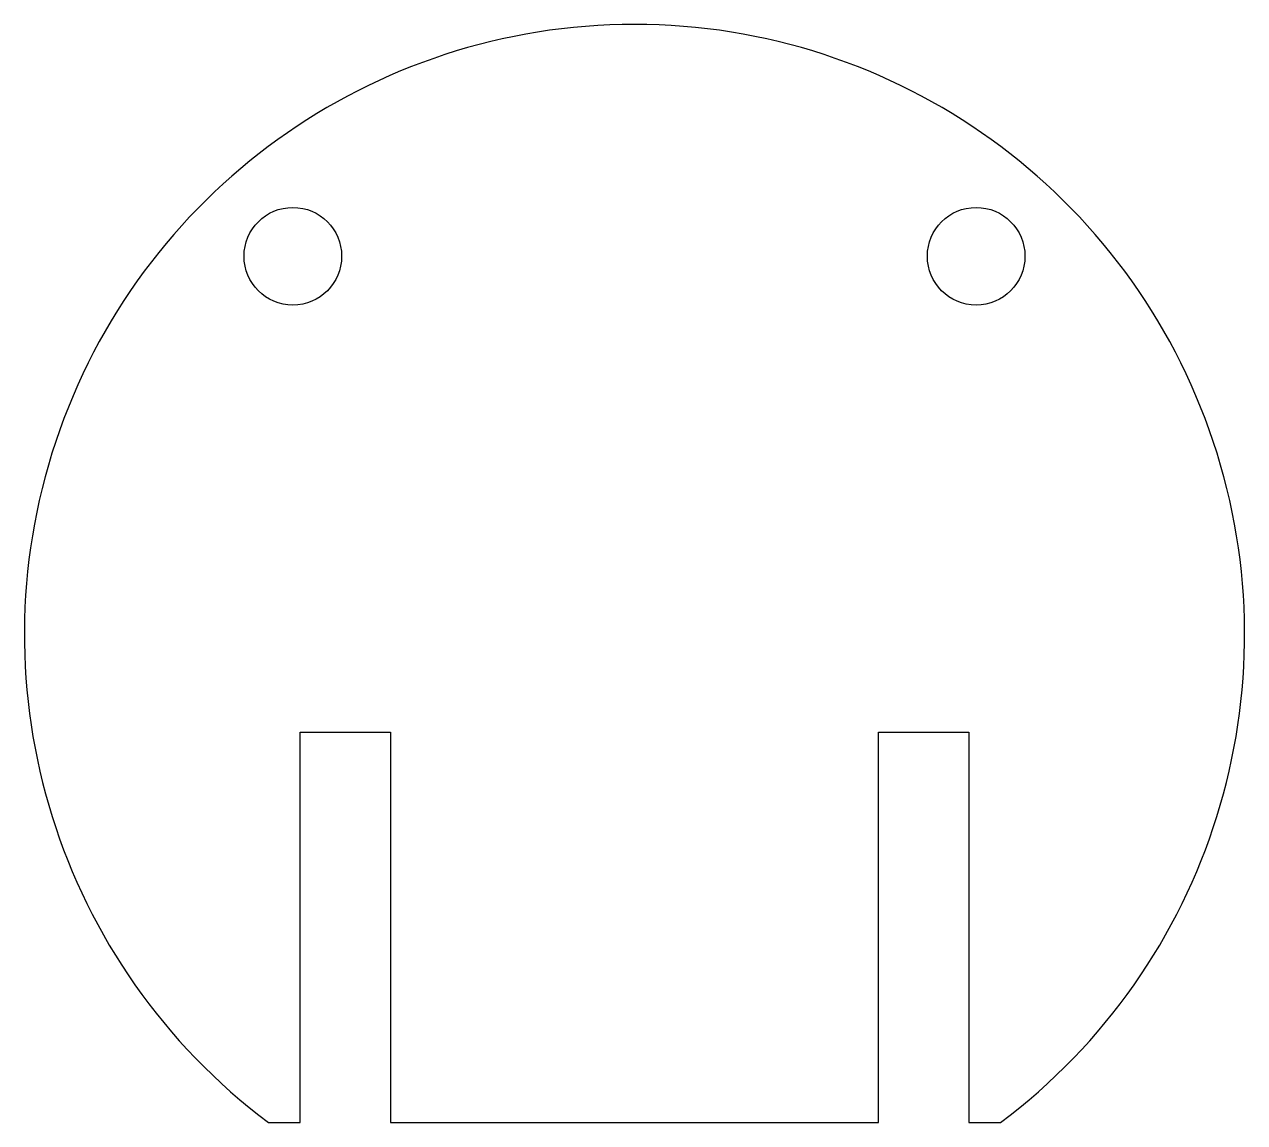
# Model space of a CAD drawing. Header units: inches. Extents: x -1.25 to 1.25, y -1 to 1.25.
import ezdxf

# ---------------------------------------------------------------- set-up
doc = ezdxf.new("R2010")
doc.units = ezdxf.units.IN
doc.header["$MEASUREMENT"] = 0

msp = doc.modelspace()

# ---------------------------------------------------------------- linework, layer by layer
msp.add_lwpolyline([(-0.685, -1), (-0.685, -0.2), (-0.5, -0.2), (-0.5, -1), (0.5, -1), (0.5, -0.2), (0.685, -0.2), (0.685, -1), (0.75, -1, 3), (-0.75, -1)], format="xyb", close=True)
for centre in [(-0.7, 0.775), (0.7, 0.775)]:
    msp.add_circle(centre, 0.1)

doc.saveas('drawing.dxf')
